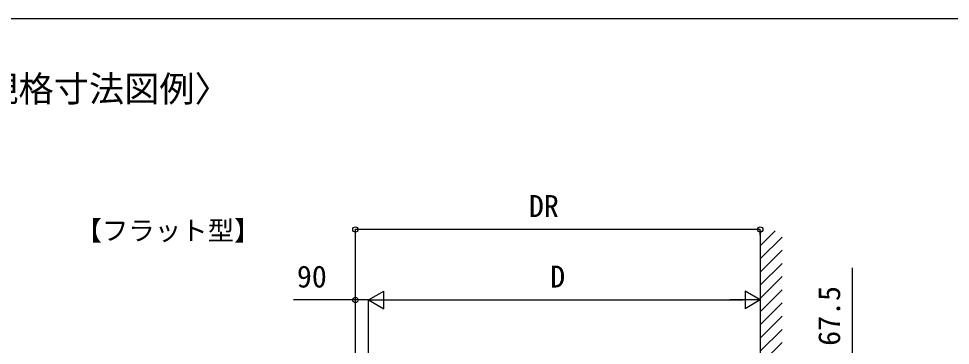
# Model space of a CAD drawing. Units: millimetres, scale not verified. Extents: x -10500 to 10500, y -15600 to 15524.
# Drawn here: x -2869 to 3482, y 12775 to 15000 of the extents above; entities that cross this region are included whole.
import ezdxf
from ezdxf.enums import TextEntityAlignment as Align

# ---------------------------------------------------------------- set-up
doc = ezdxf.new("R2010")
doc.units = ezdxf.units.MM
doc.header["$LTSCALE"] = 80
for name, color, linetype in [('0-2_USER1', 3, 'Continuous'), ('0-5_YKK_A1', 4, 'Continuous'), ('0-6_YKK_D', 6, 'Continuous'), ('0-7_YKK_ZWAK', 7, 'Continuous')]:
    doc.layers.add(name, color=color, linetype=linetype)
doc.styles.add('ＭＳ ゴシック', font='')
doc.styles.get('ＭＳ ゴシック').set_extended_font_data('MS Gothic')

msp = doc.modelspace()

# ---------------------------------------------------------------- linework, layer by layer
at = {"layer": '0-5_YKK_A1'}
for p, q in [((2186.5, 13554.96), (2186.5, 9439.39)), ((2186.5, 13543.09), (2198.37, 13554.96)), ((2186.5, 13453.29), (2288.17, 13554.96)), ((2186.5, 13363.48), (2335.5, 13512.48)), ((2186.5, 13273.68), (2335.5, 13422.68)), ((2186.5, 13183.88), (2335.5, 13332.88)), ((2186.5, 13094.08), (2335.5, 13243.08)), ((2186.5, 13004.27), (2335.5, 13153.27)), ((2186.5, 12914.47), (2335.5, 13063.47)), ((2186.5, 12824.67), (2335.5, 12973.67)), ((2186.5, 12734.87), (2335.5, 12883.87)), ((2186.5, 12645.06), (2335.5, 12794.06))]:
    msp.add_line(p, q, dxfattribs=at)
at = {"layer": '0-6_YKK_D'}
for p, q in [((-573.5, 12255.2), (-573.5, 13565.04)), ((2186.5, 13564.04), (-573.5, 13564.04)), ((2186.5, 13526.2), (2186.5, 13565.04)), ((2815.5, 12604.04), (2815.5, 13302.11)), ((-573.5, 12255.2), (-573.5, 13085.04)), ((-483.5, 13084.04), (-379.58, 13144.04)), ((-483.5, 12479), (-483.5, 13085.04)), ((-483.5, 12479), (-483.5, 13085.04)), ((-483.5, 13084.04), (-379.58, 13024.04)), ((-483.5, 13084.04), (-275.65, 13084.04)), ((-379.58, 13024.04), (-379.58, 13144.04)), ((-363.5, 13084.04), (2066.5, 13084.04)), ((2186.5, 13084.04), (1978.65, 13084.04)), ((2186.5, 13084.04), (2082.58, 13144.04)), ((2082.58, 13144.04), (2082.58, 13024.04)), ((2186.5, 13084.04), (2082.58, 13024.04))]:
    msp.add_line(p, q, dxfattribs=at)
msp.add_lwpolyline([(-483.5, 13084.04), (-573.5, 13084.04), (-995.57, 13084.04)], dxfattribs=at)
for centre in [(-573.5, 13564.04), (2186.5, 13564.04), (-573.5, 13084.04)]:
    msp.add_circle(centre, 18, dxfattribs=at)
at = {"layer": '0-7_YKK_ZWAK'}
msp.add_line((-10500, 14999.5), (10500, 14999.5), dxfattribs=at)

# ---------------------------------------------------------------- texts
at = {"layer": '0-2_USER1', "style": 'ＭＳ ゴシック'}
for s, height, p in [('■ソラリア テラス囲い スタンダードタイプ デッキ納まり〈規格寸法図例〉', 176, (-9710.45, 14380.95)), ('【フラット型】', 132, (-2480.68, 13450.77))]:
    msp.add_text(s, height=height, dxfattribs=at).set_placement(p, align=Align.BOTTOM_LEFT)
at = {"layer": '0-6_YKK_D', "style": 'ＭＳ ゴシック'}
for s, p in [('DR', (609.45, 13604.04)), ('90', (-971.8, 13124.04)), ('D', (754.72, 13124.04))]:
    msp.add_text(s, height=149.6, dxfattribs=at).set_placement(p, align=Align.BOTTOM_LEFT)
msp.add_text('67.5', height=149.6, rotation=90, dxfattribs=at).set_placement((2775.5, 12771.81), align=Align.BOTTOM_LEFT)

doc.saveas('drawing.dxf')
